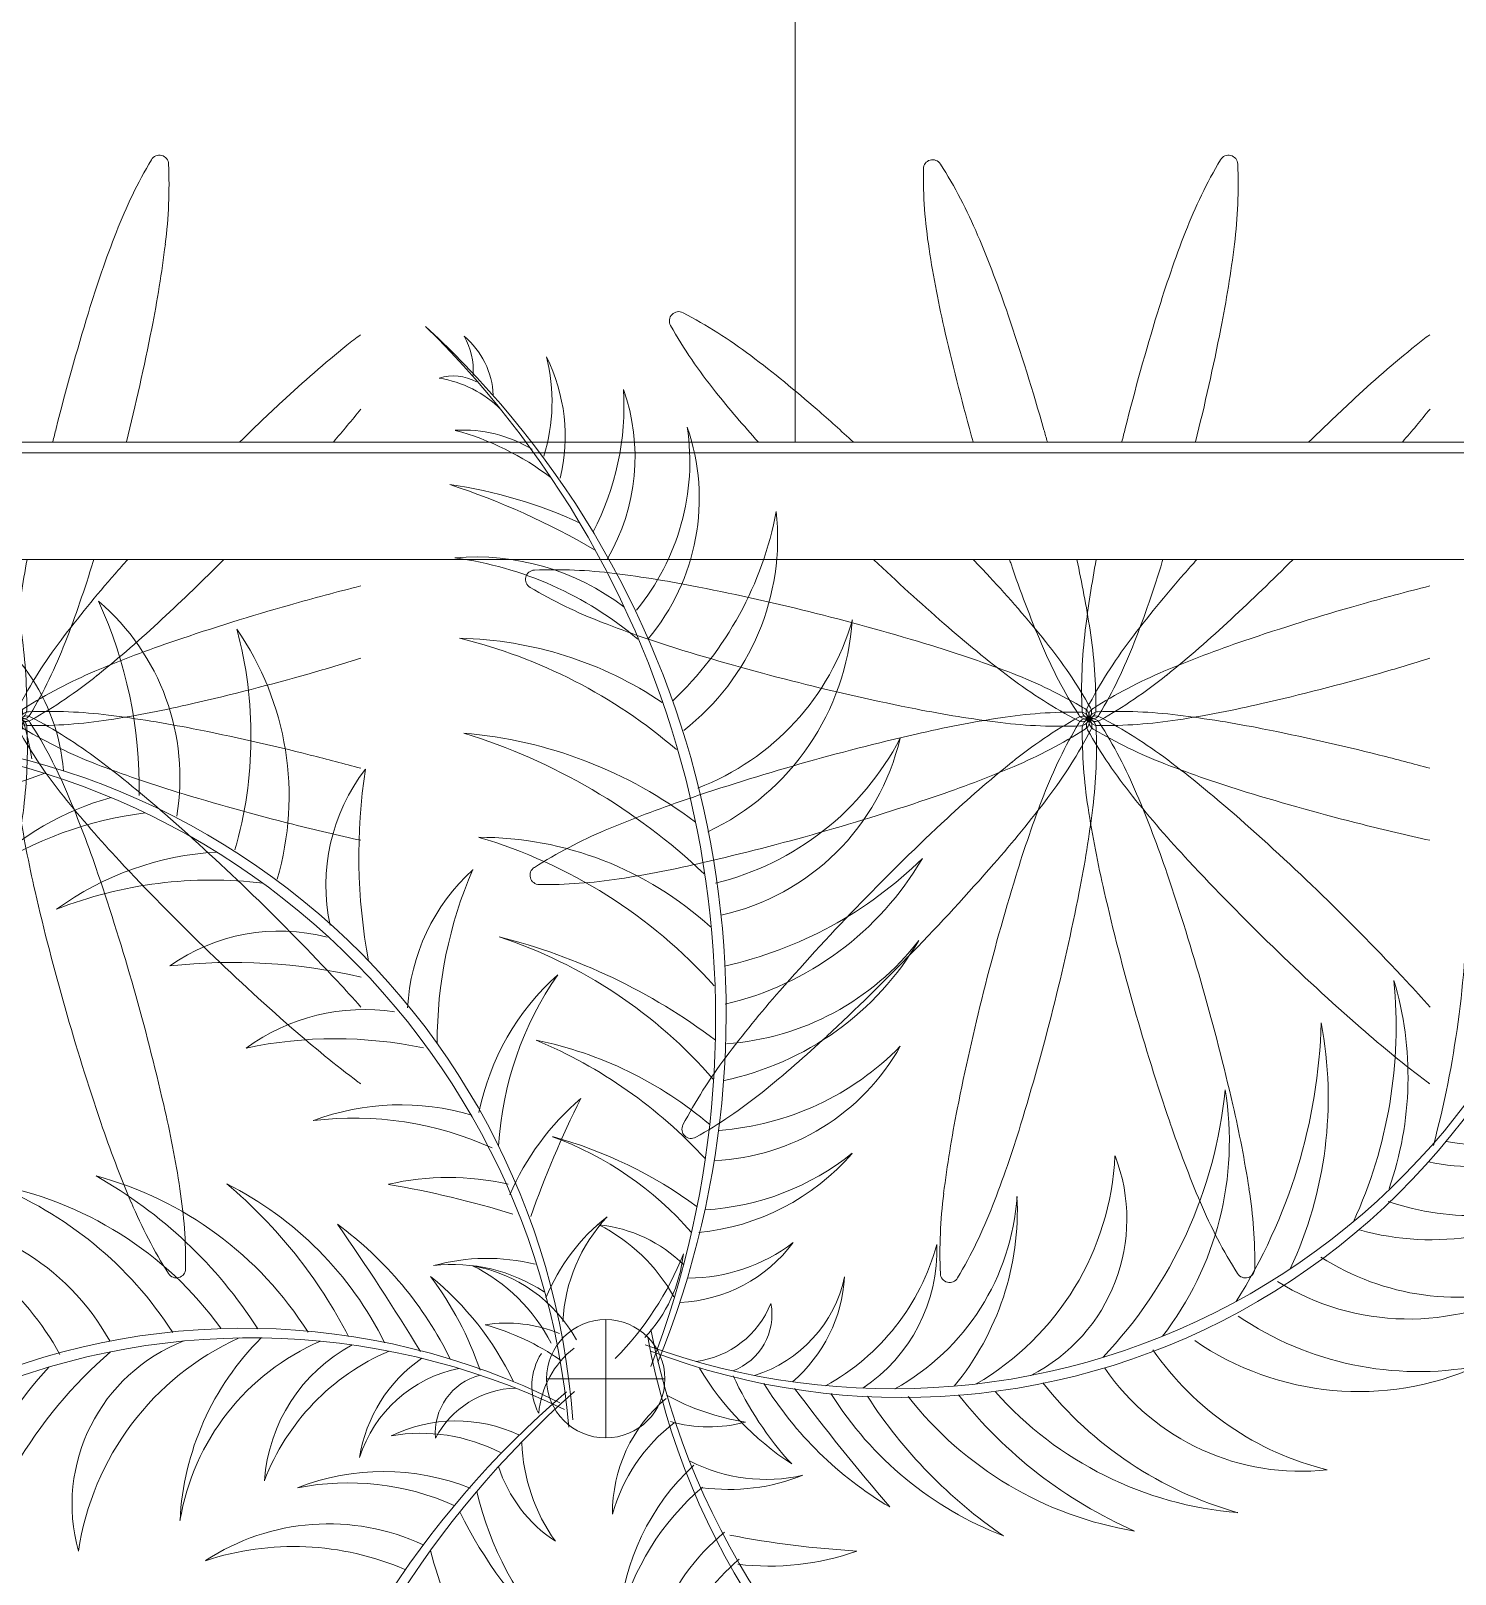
# Model space of a CAD drawing. Header units: millimetres. Extents: x 46644 to 147176, y -1287 to 53383.
# Drawn here: x 56538 to 57870, y 46537 to 47981 of the extents above; entities that cross this region are included whole.
import ezdxf

# ---------------------------------------------------------------- set-up
doc = ezdxf.new("R2010")
doc.units = ezdxf.units.MM
for name, color, linetype, lineweight in [('A-FLOR', 192, 'Continuous', 18), ('A-WALL', 113, 'Continuous', 18), ('G-IMPT', 8, 'Continuous', 18), ('L-PLNT-1', 253, 'Continuous', 18)]:
    doc.layers.add(name, color=color, linetype=linetype, lineweight=lineweight)

# ---------------------------------------------------------------- blocks, each defined once
blk = doc.blocks.new('CAY PHAT TAI NUI - CAY PHAT TAI NUI_dwg-2249753-TKCS_SẢNH - BẬC CẤP 1 - MẶT BẰNG')
at = {"layer": 'G-IMPT'}
for p, q in [((-26.9, 87.3), (-26.9, -143.3)), ((-142.2, -28), (88.4, -28))]:
    blk.add_line(p, q, dxfattribs=at)
blk.add_circle((-26.9, -28), 115.3, dxfattribs=at)
for centre, radius, start, end in [((1555.4, 686.5), 1816.9, 132.6655, 202.0611), ((1647.8, 675.1), 1888.8, 134.4929, 201.0725), ((350.8, 1881.4), 158.8, 129.8765, 177.3831), ((364.3, 1936.9), 133.1, 150.0492, 183.9567), ((400.2, 1808.2), 348.1, 153.5375, 193.5552), ((436, 1876), 358.3, 165.8758, 197.2634), ((269.7, 1833.3), 92.7, 72.3495, 118.8394), ((307.7, 1768.5), 391.9, 160.4234, 210.435), ((470.2, 1868), 532.7, 176.5724, 207.5063), ((332.4, 1703.2), 221.2, 98.9889, 134.5565), ((216.8, 1687.5), 426, 160.9738, 220.018), ((264.3, 1759.4), 455.1, 171.5441, 219.4959), ((406.6, 1302), 536.7, 105.1462, 127.4691), ((250.8, 1560.5), 260.1, 86.5707, 121.104), ((738.8, 313.8), 1474.9, 108.2479, 120.279), ((405.1, 815.5), 908.1, 98.1075, 114.8799), ((112.5, 1609.9), 474.5, 173.6919, 232.0994), ((309.8, 1787.8), 680.7, 190.6526, 226.6689), ((360.9, 880.1), 697.8, 97.7367, 130.2132), ((225.8, 1097.8), 475.5, 85.0356, 127.2973), ((1255.3, 1142.9), 452.6, 130.5291, 189.4624), ((1762.3, 1122.2), 880.2, 155.5161, 180.8777), ((1416.6, 1124.3), 388.4, 115.1104, 175.1685), ((1585.1, 1104), 499.5, 131.8546, 171.2598), ((-14.5, 1484.4), 494.1, 183.9122, 244.6665), ((-28.7, 1588.4), 498.2, 196.0518, 249.1113), ((498.2, 426.3), 1017.4, 103.6674, 130.6694), ((272.4, 683), 732, 91.1382, 124.0248), ((1161.5, 1107), 571.4, 145.2695, 196.441), ((1465.9, 1224.2), 801.6, 164.9316, 196.0539), ((-152.3, 1324.7), 460.3, 193.1436, 257.542), ((-109.8, 1475.1), 553.1, 207.4653, 256.2646), ((602.7, 90.6), 1193.1, 107.2093, 133.4993), ((323.1, 365.7), 867.6, 94.8524, 127.2209), ((1468.2, -209), 1434.4, 79.4254, 175.9631), ((1503.8, -245.2), 1464, 81.0545, 175.1756), ((-655, 990.6), 1109.2, 349.3845, 8.7831), ((147.2, 933.5), 371.1, 347.8793, 37.5984), ((199.9, -1374.9), 2671.1, 64.5854, 71.0796), ((-586.2, 1352.5), 1400.1, 190.2203, 290.1421), ((-604.9, 1310.1), 1374.7, 188.6175, 290.9058), ((795.4, 582.9), 540.5, 44.4905, 74.8429), ((776.8, 334.7), 745.9, 57.193, 82.7939), ((500.8, 74.3), 993.1, 106.4031, 138.081), ((219.1, 359.8), 667.3, 89.9, 132.4205), ((698.1, 412.8), 586.4, 53.9406, 86.7899), ((-82.8, 1557.5), 801.1, 225.5325, 257.3267), ((-121.5, 1290.9), 605, 210.2813, 256.7926), ((-536.7, 630.3), 838.1, 359.6532, 23.468), ((-32.2, 674.7), 391.8, 2.9263, 47.5949), ((742.6, 123), 820.8, 68.5185, 97.1248), ((253.9, 930.9), 1959.6, 180.5402, 194.9077), ((608.9, 473.2), 371.1, 54.8217, 104.5408), ((-140.1, 1117), 575.7, 210.3308, 258.2326), ((-226.4, 1140.9), 517.3, 217.4708, 266.0439), ((468.9, -312.3), 1181.1, 104.1189, 126.9152), ((473.6, -60.1), 939.9, 108.1558, 139.078), ((699.7, -325.9), 1109.2, 83.637, 103.0356), ((-470.7, 386.6), 653.8, 3.4409, 34.7173), ((-256.3, 396.4), 485.6, 11.1959, 48.3015), ((-931.9, 560.2), 658.4, 163.4115, 199.2714), ((-652.2, 659.4), 915, 174.4333, 204.6254), ((-647.6, 519.2), 787.2, 169.2846, 205.0198), ((-351.8, 695.3), 1069.7, 181.598, 212.3759), ((443, 299.7), 391.8, 53.9226, 98.5912), ((260, -110.2), 757.2, 101.5461, 130.3104), ((469.5, -233.9), 937.8, 112.642, 137.4329), ((500.2, -203.5), 838.1, 78.0495, 101.8643), ((-219.7, 833.7), 437, 209.251, 267.4647), ((-208, 1003.9), 549.3, 224.3227, 265.8007), ((-621.3, 435.5), 620.9, 170.7591, 217.8247), ((-354.7, 622.1), 883.7, 185.6411, 223.5203), ((-316.2, 123.9), 519.2, 23.4136, 49.3727), ((-1701.6, -346.6), 1928, 19.23, 26.6394), ((-1742.5, 833.9), 406.8, 232.7631, 281.0044), ((-1711.3, 757), 371.3, 221.6824, 282.5793), ((372.3, 20.3), 485.6, 69.441, 106.5465), ((463.5, -174), 653.8, 83.0252, 114.3015), ((303, -383.2), 857.3, 105.2804, 126.3421), ((303.2, -174.5), 658.3, 110.0896, 138.9984), ((-700.7, 283.2), 341.7, 158.8472, 243.0968), ((-475.4, 432.7), 544.5, 182.7548, 239.8242), ((-163.5, 710.5), 455.8, 221.0382, 264.3552), ((-190.6, 807.3), 507, 231.3553, 266.6037), ((279.3, -154.9), 519.2, 76.9493, 102.9084), ((1149.4, -313.6), 705.1, 105.0601, 147.7387), ((1406.2, -413.5), 896.2, 119.4093, 147.3895), ((-1635.3, 761.4), 518.5, 235.0666, 285.6208), ((-1718.5, 804.9), 515.1, 245.4761, 288.9065), ((720.8, -1549.8), 1928, 99.6827, 107.092), ((1020.3, -262.6), 687.6, 116.7081, 153.6869), ((1335.2, -389.2), 968.6, 130.1064, 152.7587), ((1296.5, -345.5), 708.5, 100.2908, 144.0247), ((1441.1, -339.2), 742.2, 111.436, 147.2707), ((-288.9, 300.6), 540.1, 177.157, 219.4208), ((-366, 357.9), 463.4, 183.7789, 241.043), ((14.9, -2.4), 275.9, 95.894, 134.6668), ((145.7, -40.8), 351, 116.9691, 150.5256), ((-267.3, 66.6), 324.5, 3.0252, 42.9115), ((-270.5, -18.4), 389.4, 22.3429, 51.7944), ((920.3, -304.8), 717.1, 126.2722, 154.0079), ((4228.8, -2338.8), 4555.9, 145.0164, 148.7416), ((1346.1, -178.2), 464.1, 89.3204, 151.136), ((1544.9, -262.2), 581.1, 109.4272, 151.0014), ((-348.1, 223.3), 324.2, 178.1536, 236.2901), ((-239.8, 351.3), 448.1, 195.2039, 241.2333), ((-159.5, 410.8), 290.2, 216.7085, 267.5007), ((-186.9, 507.3), 339.1, 232.7518, 269.7736), ((382.1, 435.4), 602, 201.4489, 224.7395), ((104.2, 246.5), 284.2, 186.3094, 223.0804), ((-1688.1, 627.2), 496.4, 253.0795, 302.6056), ((283.6, -93.4), 290.2, 100.082, 150.8741), ((382.2, -112.1), 339.1, 116.1252, 153.147), ((271.2, -129.8), 324.5, 83.4105, 123.2969), ((204.6, -182.8), 389.4, 74.5276, 103.9792), ((-1591.7, 574.1), 485.7, 240.2787, 301.8143), ((-202.4, 187.4), 290.5, 183.2996, 229.6206), ((-240.6, 224.6), 257.5, 192.0811, 252.8057), ((683.3, -284.7), 586.6, 128.9882, 154.5528), ((834.5, -220.4), 651.1, 143.0281, 161.2689), ((-1611, 611.1), 625.1, 259.4757, 304.2065), ((-234.1, 97), 116.7, 169.3573, 249.7771), ((-179.3, 187.1), 182.8, 202.0223, 262.5403), ((-1551.7, 349.6), 1464, 254.7886, 348.9098), ((337.9, -391.6), 486.4, 105.4698, 124.689), ((677.6, -1304.2), 1374.7, 14.2942, 116.5824), ((166.1, -193.8), 274.3, 81.1818, 112.0501), ((-1520.3, 309.8), 1434.4, 253.1595, 349.6972), ((-1494.4, 512.2), 565.1, 245.8985, 304.4712), ((-78.3, -111.9), 182.8, 5.2465, 51.9003), ((663.2, -1348.3), 1400.1, 15.8969, 115.8188), ((314.5, -248.2), 324.2, 3.8302, 61.9668), ((345.6, -380.3), 463.4, 9.4556, 66.7197), ((263.2, -330.9), 540.1, 2.8337, 45.0974), ((461.9, -443.9), 544.5, 8.4315, 65.5008), ((671.3, -272.9), 341.7, 344.5238, 68.7734), ((-1571.1, 359), 581.1, 283.7506, 325.3247), ((0.2, -41.5), 116.7, 332.5815, 32.6083), ((166, -226.8), 290.5, 8.9763, 55.2972), ((219.4, -386.2), 448.1, 20.8805, 66.9099), ((360.5, -644.3), 883.7, 11.3177, 49.1969), ((-1381.6, 255.8), 464.1, 263.6437, 325.4594), ((-711.5, 296.2), 586.6, 303.3116, 328.8762), ((-868.3, 247.1), 651.1, 317.3515, 335.5923), ((188.6, -133.8), 116.7, 355.0339, 75.4538), ((207.7, -260), 257.5, 17.7578, 78.4823), ((607.4, -432.3), 620.9, 356.4358, 43.5014), ((-1460.2, 425.4), 742.2, 285.7594, 321.594), ((-1315.6, 417.4), 708.5, 274.6142, 318.3481), ((-1418.1, 495.8), 896.2, 293.7326, 321.7128), ((-1049, 307.5), 687.6, 291.0314, 328.0102), ((-945.4, 339.6), 717.1, 300.5955, 328.3312), ((-4036.5, 2690.9), 4555.9, 319.3398, 323.065), ((-376.8, 367.8), 486.4, 279.2039, 298.4231), ((-1216.9, -1468.3), 1888.8, 341.9561, 48.5357), ((-1129.7, -1435.8), 1816.9, 340.1287, 49.5243), ((142.9, -228.8), 182.8, 27.699, 88.2169), ((-1172.4, 371), 705.1, 279.3835, 322.062), ((-1349.8, 464.6), 968.6, 304.4297, 327.082), ((-330.3, -289.5), 290.2, 359.5026, 50.2948), ((-227.6, 152.5), 274.3, 254.9159, 285.7842), ((-366.7, -382.9), 339.1, 15.5459, 52.5677), ((264.8, -400.4), 290.2, 64.1718, 114.9639), ((333.6, -473.3), 339.1, 80.215, 117.2368), ((-214.3, -140.4), 351, 324.4323, 357.9888), ((-339.1, 100.4), 324.5, 257.1446, 297.031), ((-508.3, -530.6), 455.8, 3.8323, 47.1493), ((-80.5, -114.1), 275.9, 303.3573, 342.13), ((406.5, -664.4), 455.8, 68.5015, 111.8185), ((-267.1, 145.7), 389.4, 248.2617, 277.7133), ((-545.2, -624.1), 507, 14.1494, 49.3978), ((475.2, -737.8), 507, 78.8186, 114.0669), ((-415.7, -94.4), 658.3, 317.5529, 346.4616), ((-511.8, 90.9), 857.3, 312.7436, 333.8053), ((-537.9, -662.7), 437, 352.0451, 50.2588), ((513.2, -747.7), 437, 56.7143, 114.928), ((-631, 1560.9), 1928, 273.4168, 280.8261), ((581.4, -904.2), 549.3, 71.7859, 113.264), ((-344.4, 126.2), 519.2, 250.6834, 276.6425), ((-650.2, -791.2), 549.3, 7.1168, 48.5948), ((-590.7, -118.3), 937.8, 320.1052, 344.8961)]:
    blk.add_arc(centre, radius, start, end, dxfattribs=at)
blk = doc.blocks.new('CAY PHAT TAI NUI - CAY PHAT TAI NUI-2271499-TKCS_SẢNH - BẬC CẤP 1 - MẶT BẰNG')
at = {"extrusion": (0, 0, -1), "xscale": 0.48, "yscale": 0.48, "zscale": -0.48, "rotation": 180}
blk.add_blockref('CAY PHAT TAI NUI - CAY PHAT TAI NUI_dwg-2249753-TKCS_SẢNH - BẬC CẤP 1 - MẶT BẰNG', (0, 0), dxfattribs=at)
blk = doc.blocks.new('CAY LAI TAY - CAY LAI TAY_dwg-2249844-TKCS_SẢNH - BẬC CẤP 1 - MẶT BẰNG')
at = {"layer": 'G-IMPT'}
blk.add_line((-195.3, 421.3), (-193.7, 415.9), dxfattribs=at)
for centre, radius, start, end in [((-368.8, 1466.3), 24.6, 104.1164, 177.583), ((-368.8, 1466.3), 24.6, 30.6499, 104.1164), ((-1445.6, 828.2), 1276.2, 21.1263, 30.6499), ((413.8, 1454.3), 24.6, 74.1164, 147.583), ((413.8, 1454.3), 24.6, 0.6499, 74.1164), ((881.8, 1413.5), 1276.2, 177.583, 187.1066), ((1470.4, 783.3), 1276.2, 147.583, 157.1066), ((-837.8, 1440.1), 1276.2, 351.1263, 0.6499), ((-3210.7, 146.2), 3168.6, 17.032, 21.1263), ((3213.7, 47.1), 3168.6, 157.1066, 161.2008), ((2759.6, 1647.6), 3168.6, 187.1066, 191.2008), ((-2707.4, 1732), 3168.6, 347.032, 351.1263), ((-6153.8, -755.4), 6246.7, 14.11643, 17.03205), ((6127.6, -944.8), 6246.7, 161.20081, 164.11643), ((1665.1, -56.9), 1276.2, 117.583, 127.1066), ((1085.5, 1052.5), 24.6, 44.1164, 117.583), ((1085.5, 1052.5), 24.6, 330.6499, 44.1164), ((5779.1, 2245.6), 6246.7, 191.20081, 194.01831), ((-5707.1, 2422.7), 6246.7, 344.30034, 347.03205), ((-5.5, 1666), 1276.2, 321.1263, 330.6499), ((-1666, -5.5), 1276.2, 51.1263, 53.1748), ((-2853.6, -1478.7), 3168.6, 47.032, 51.1263), ((2806.7, -1566), 3168.6, 127.1066, 131.2008), ((-1478.7, 2853.6), 3168.6, 317.9672, 321.1263), ((1566, 2806.7), 3168.6, 218.8416, 220.8956), ((-4951.7, -3731.1), 6246.7, 45.60653, 47.03205), ((4834.2, -3882), 6246.7, 131.20081, 132.37534), ((-6153.8, -755.4), 6246.7, 13.78007, 14.11643), ((6127.6, -944.8), 6246.7, 164.11643, 164.42389), ((3882, 4834.2), 6246.7, 224.9505, 227.03205), ((-4951.7, -3731.1), 6246.7, 41.20081, 41.66622), ((2835.9, 1344), 3168.6, 197.032, 201.1263), ((-3134.3, -157.5), 3168.6, 7.1066, 10.5271), ((3128, -254.1), 3168.6, 167.6909, 171.1263), ((-2793.1, 1430.8), 3168.6, 337.1066, 341.2008), ((-5707.1, 2422.7), 6246.7, 341.20081, 341.31308), ((4834.2, -3882), 6246.7, 136.45239, 137.03205), ((-3731.1, 4951.7), 6246.7, 311.20081, 313.50677), ((-2635.7, -1703.5), 3168.6, 37.1066, 41.2008), ((2581.9, -1784), 3168.6, 137.032, 141.1263), ((1647.6, -2759.6), 3168.6, 97.1066, 101.2008), ((1413.5, -881.8), 1276.2, 87.583, 97.1066), ((1466.3, 368.8), 24.6, 14.1164, 87.583), ((1466.3, 368.8), 24.6, 300.6499, 14.1164), ((-2422.7, -5707.1), 6246.7, 74.11643, 75.90659), ((2245.6, -5779.1), 6246.7, 101.20081, 104.11643), ((828.2, 1445.6), 1276.2, 291.1263, 300.6499), ((-2422.7, -5707.1), 6246.7, 71.20081, 74.11643), ((1784, 2581.9), 3168.6, 227.032, 231.1263), ((-1703.5, 2635.7), 3168.6, 307.1066, 311.2008), ((2245.6, -5779.1), 6246.7, 104.11643, 107.03205), ((146.2, 3210.7), 3168.6, 287.032, 291.1263), ((-1430.8, -2793.1), 3168.6, 67.1066, 71.2008), ((-1126.5, -561.9), 1276.2, 27.583, 37.1066), ((1258.3, 37.8), 1276.2, 171.1263, 180.6499), ((1108.7, -596.4), 1276.2, 141.1263, 150.6499), ((-1256.5, 76.6), 1276.2, 357.583, 7.1066), ((1070.8, 661.9), 1276.2, 201.1263, 210.6499), ((-1049.9, 694.6), 1276.2, 327.583, 337.1066), ((1344, -2835.9), 3168.6, 107.032, 111.1263), ((-755.4, 6153.8), 6246.7, 284.11643, 287.03205), ((944.8, 6127.6), 6246.7, 252.80601, 254.11643), ((-694.6, -1049.9), 1276.2, 57.583, 67.1066), ((944.8, 6127.6), 6246.7, 254.11643, 257.03205), ((596.4, 1108.7), 1276.2, 231.1263, 240.6499), ((661.9, -1070.8), 1276.2, 111.1263, 120.6499), ((-561.9, 1126.5), 1276.2, 297.583, 307.1066), ((-755.4, 6153.8), 6246.7, 281.20081, 284.11643), ((157.5, -3134.3), 3168.6, 97.1066, 101.2008), ((254.1, 3128), 3168.6, 257.032, 261.1263), ((-76.6, -1256.5), 1276.2, 87.583, 97.1066), ((561.9, -1126.5), 1276.2, 117.583, 127.1066), ((-17.7, -17.1), 24.6, 44.1164, 117.583), ((-6.7, -23.6), 24.6, 74.1164, 147.583), ((-6, 23.8), 24.6, 210.6499, 284.1164), ((-23.8, -6), 24.6, 14.1164, 87.583), ((6, -23.8), 24.6, 104.1164, 177.583), ((6.7, 23.6), 24.6, 180.6499, 254.1164), ((-23.8, -6), 24.6, 300.6499, 14.1164), ((-23.6, 6.7), 24.6, 344.1164, 57.583), ((17.1, -17.7), 24.6, 134.1164, 207.583), ((17.7, 17.1), 24.6, 150.6499, 224.1164), ((23.8, 6), 24.6, 120.6499, 194.1164), ((-17.1, 17.7), 24.6, 314.1164, 27.583), ((-6, 23.8), 24.6, 284.1164, 357.583), ((23.6, -6.7), 24.6, 90.6499, 164.1164), ((6.7, 23.6), 24.6, 254.1164, 327.583), ((17.1, -17.7), 24.6, 60.6499, 134.1164), ((6, -23.8), 24.6, 30.6499, 104.1164), ((-6.7, -23.6), 24.6, 0.6499, 74.1164), ((-17.7, -17.1), 24.6, 330.6499, 44.1164), ((23.8, 6), 24.6, 194.1164, 267.583), ((17.7, 17.1), 24.6, 224.1164, 297.583), ((37.8, -1258.3), 1276.2, 81.1263, 90.6499), ((-596.4, -1108.7), 1276.2, 51.1263, 60.6499), ((-157.5, 3134.3), 3168.6, 277.1066, 281.2008), ((-254.1, -3128), 3168.6, 77.032, 81.1263), ((755.4, -6153.8), 6246.7, 101.20081, 104.11643), ((-37.8, 1258.3), 1276.2, 261.1263, 270.6499), ((-661.9, 1070.8), 1276.2, 291.1263, 300.6499), ((1049.9, -694.6), 1276.2, 147.583, 157.1066), ((-1108.7, 596.4), 1276.2, 321.1263, 330.6499), ((-17.1, 17.7), 24.6, 240.6499, 314.1164), ((-23.6, 6.7), 24.6, 270.6499, 344.1164), ((1256.5, -76.6), 1276.2, 177.583, 187.1066), ((1126.5, 561.9), 1276.2, 207.583, 217.1066), ((23.6, -6.7), 24.6, 164.1164, 237.583), ((-1258.3, -37.8), 1276.2, 351.1263, 0.6499), ((694.6, 1049.9), 1276.2, 237.583, 247.1066), ((76.6, 1256.5), 1276.2, 267.583, 277.1066), ((-1070.8, -661.9), 1276.2, 21.1263, 30.6499), ((-944.8, -6127.6), 6246.7, 74.11643, 77.03205), ((755.4, -6153.8), 6246.7, 104.11643, 105.38402), ((-1344, 2835.9), 3168.6, 287.032, 291.1263), ((1703.5, -2635.7), 3168.6, 127.1066, 131.2008), ((-1784, -2581.9), 3168.6, 47.032, 51.1263), ((-944.8, -6127.6), 6246.7, 71.20081, 74.11643), ((1430.8, 2793.1), 3168.6, 247.1066, 251.2008), ((-2245.6, 5779.1), 6246.7, 284.11643, 287.03205), ((2793.1, -1430.8), 3168.6, 157.1066, 161.2008), ((-2835.9, -1344), 3168.6, 17.032, 21.1263), ((-2581.9, 1784), 3168.6, 317.032, 321.1263), ((-3128, 254.1), 3168.6, 347.032, 351.1263), ((3134.3, 157.5), 3168.6, 187.1066, 191.2008), ((2635.7, 1703.5), 3168.6, 217.1066, 221.2008), ((2422.7, 5707.1), 6246.7, 251.20081, 254.11643), ((47.1, -3213.7), 3168.6, 67.1066, 71.2008), ((-2245.6, 5779.1), 6246.7, 282.42379, 284.11643), ((3731.1, -4951.7), 6246.7, 131.20081, 134.11643), ((-3882, -4834.2), 6246.7, 44.11643, 47.03205), ((2422.7, 5707.1), 6246.7, 254.11643, 257.03205), ((783.3, -1470.4), 1276.2, 57.583, 67.1066), ((-4834.2, 3882), 6246.7, 314.11643, 317.03205), ((4951.7, 3731.1), 6246.7, 221.20081, 224.11643), ((1732, 2707.4), 3168.6, 257.032, 261.1263), ((1454.3, -413.8), 24.6, 344.1164, 57.583), ((5707.1, -2422.7), 6246.7, 161.20081, 164.11643), ((-5779.1, -2245.6), 6246.7, 14.11643, 17.03205), ((1440.1, 837.8), 1276.2, 261.1263, 270.6499), ((1454.3, -413.8), 24.6, 270.6499, 344.1164), ((3731.1, -4951.7), 6246.7, 134.11643, 137.03205), ((-6127.6, 944.8), 6246.7, 344.11643, 347.03205), ((6153.8, 755.4), 6246.7, 191.20081, 194.11643), ((-3882, -4834.2), 6246.7, 41.20081, 44.11643), ((-4834.2, 3882), 6246.7, 311.20081, 314.11643), ((4951.7, 3731.1), 6246.7, 224.11643, 227.03205), ((1478.7, -2853.6), 3168.6, 137.032, 138.7065), ((5707.1, -2422.7), 6246.7, 164.11643, 167.03205), ((-5779.1, -2245.6), 6246.7, 11.20081, 14.11643), ((-1566, -2806.7), 3168.6, 37.1066, 41.2008), ((-6127.6, 944.8), 6246.7, 341.20081, 344.11643), ((6153.8, 755.4), 6246.7, 194.11643, 197.03205), ((-2806.7, 1566), 3168.6, 307.1066, 311.2008), ((2853.6, 1478.7), 3168.6, 227.032, 231.1263), ((-56.9, -1665.1), 1276.2, 27.583, 37.1066), ((-1665.1, 56.9), 1276.2, 306.7452, 307.1066), ((1666, 5.5), 1276.2, 231.1263, 240.6499), ((2707.4, -1732), 3168.6, 167.032, 171.1263), ((-2759.6, -1647.6), 3168.6, 7.1066, 11.2008), ((-3213.7, -47.1), 3168.6, 337.1066, 341.2008), ((3210.7, -146.2), 3168.6, 197.032, 201.1263), ((1052.5, -1085.5), 24.6, 314.1164, 27.583), ((1052.5, -1085.5), 24.6, 240.6499, 314.1164), ((837.8, -1440.1), 1276.2, 171.1263, 180.6499), ((-881.8, -1413.5), 1276.2, 357.583, 7.1066), ((-1470.4, -783.3), 1276.2, 327.583, 337.1066), ((1445.6, -828.2), 1276.2, 201.1263, 210.6499), ((-413.8, -1454.3), 24.6, 180.6499, 254.1164), ((-413.8, -1454.3), 24.6, 254.1164, 327.583), ((368.8, -1466.3), 24.6, 284.1164, 357.583), ((368.8, -1466.3), 24.6, 210.6499, 284.1164)]:
    blk.add_arc(centre, radius, start, end, dxfattribs=at)
blk = doc.blocks.new('CAY LAI TAY - CAY LAI TAY-2253704-TKCS_SẢNH - BẬC CẤP 1 - MẶT BẰNG')
at = {"extrusion": (0, 0, -1), "xscale": 0.3535714285714286, "yscale": 0.3535714285714286, "zscale": -0.3535714285714286, "rotation": 180}
blk.add_blockref('CAY LAI TAY - CAY LAI TAY_dwg-2249844-TKCS_SẢNH - BẬC CẤP 1 - MẶT BẰNG', (0, 0), dxfattribs=at)

msp = doc.modelspace()

# ---------------------------------------------------------------- linework, layer by layer
at = {"layer": 'A-FLOR'}
msp.add_line((57252.6, 47596.3), (57252.6, 51851.9), dxfattribs=at)
at = {"layer": 'A-WALL'}
for p, q in [((55852.6, 47596.3), (61846.4, 47596.3)), ((61846.4, 47586.3), (54652.6, 47586.3)), ((61846.4, 47486.3), (55452.6, 47486.3))]:
    msp.add_line(p, q, dxfattribs=at)

# ---------------------------------------------------------------- block references
at = {"layer": 'L-PLNT-1', "rotation": 180}
for name, p in [('CAY LAI TAY - CAY LAI TAY-2253704-TKCS_SẢNH - BẬC CẤP 1 - MẶT BẰNG', (56527.6, 47337.4)), ('CAY LAI TAY - CAY LAI TAY-2253704-TKCS_SẢNH - BẬC CẤP 1 - MẶT BẰNG', (57527.6, 47337.4)), ('CAY PHAT TAI NUI - CAY PHAT TAI NUI-2271499-TKCS_SẢNH - BẬC CẤP 1 - MẶT BẰNG', (57062.6, 46733.6))]:
    msp.add_blockref(name, p, dxfattribs=at)

doc.saveas('drawing.dxf')
